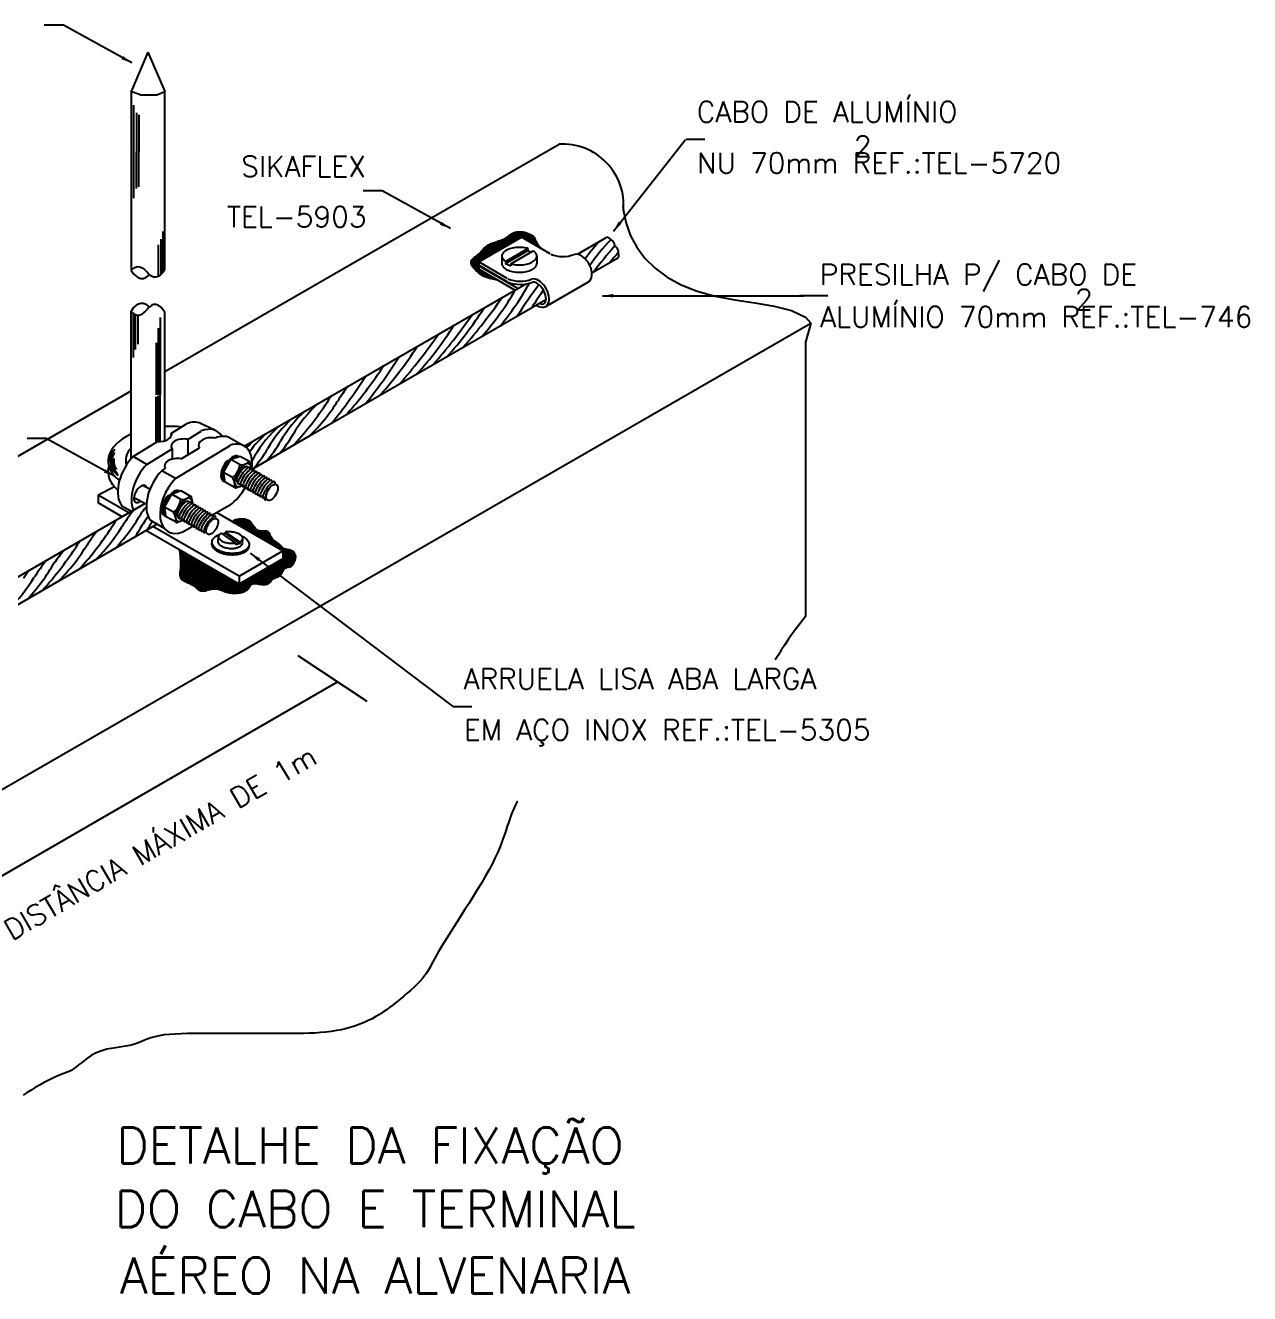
# Model space of a CAD drawing. Header units: millimetres. Extents: x -5791 to -5769.4, y -4725.4 to -4712.7.
# Drawn here: x -5781.23 to -5769.35, y -4725.4 to -4713.1 of the extents above; entities that cross this region are included whole.
import ezdxf
from ezdxf.enums import TextEntityAlignment as Align

# ---------------------------------------------------------------- set-up
doc = ezdxf.new("R2010")
doc.units = ezdxf.units.MM
doc.header["$LTSCALE"] = 10
doc.layers.add('Termotécnica', color=7, linetype='Continuous')
doc.styles.add('r140', font='romans.shx')
doc.styles.add('r80', font='romans.shx')
pattern_1 = [(45, (-5750.4053558, -4694.5588716), (-0.00176776695, 0.00176776695), [])]

msp = doc.modelspace()

# ---------------------------------------------------------------- hatches: boundary and pattern name
at = {"layer": 'Termotécnica'}
h = msp.add_hatch(dxfattribs=at)
h.set_pattern_fill('ANSI31', color=1, scale=0.02, style=0)
h.set_pattern_definition(pattern_1)
h.paths.add_polyline_path([(-5776.831, -4715.424), (-5776.831, -4715.392), (-5776.416, -4715.152), (-5776.211, -4715.271), (-5776.231, -4715.251), (-5776.247, -4715.234), (-5776.259, -4715.218), (-5776.268, -4715.205), (-5776.274, -4715.194), (-5776.279, -4715.184), (-5776.282, -4715.176), (-5776.285, -4715.169), (-5776.288, -4715.162), (-5776.291, -4715.156), (-5776.295, -4715.151), (-5776.298, -4715.147), (-5776.302, -4715.143), (-5776.307, -4715.139), (-5776.312, -4715.135), (-5776.317, -4715.132), (-5776.323, -4715.129), (-5776.329, -4715.125), (-5776.336, -4715.122), (-5776.343, -4715.119), (-5776.35, -4715.116), (-5776.358, -4715.113), (-5776.366, -4715.11), (-5776.373, -4715.107), (-5776.381, -4715.105), (-5776.388, -4715.103), (-5776.396, -4715.102), (-5776.404, -4715.1), (-5776.411, -4715.099), (-5776.419, -4715.099), (-5776.427, -4715.098), (-5776.435, -4715.098), (-5776.443, -4715.099), (-5776.452, -4715.099), (-5776.46, -4715.101), (-5776.468, -4715.102), (-5776.477, -4715.104), (-5776.485, -4715.107), (-5776.494, -4715.11), (-5776.502, -4715.114), (-5776.51, -4715.119), (-5776.518, -4715.124), (-5776.526, -4715.129), (-5776.534, -4715.135), (-5776.542, -4715.14), (-5776.55, -4715.146), (-5776.558, -4715.152), (-5776.565, -4715.157), (-5776.573, -4715.162), (-5776.581, -4715.166), (-5776.589, -4715.17), (-5776.597, -4715.174), (-5776.605, -4715.177), (-5776.614, -4715.181), (-5776.624, -4715.184), (-5776.634, -4715.188), (-5776.645, -4715.191), (-5776.656, -4715.195), (-5776.668, -4715.199), (-5776.68, -4715.202), (-5776.692, -4715.207), (-5776.704, -4715.211), (-5776.716, -4715.216), (-5776.726, -4715.221), (-5776.736, -4715.226), (-5776.745, -4715.232), (-5776.753, -4715.238), (-5776.761, -4715.244), (-5776.768, -4715.25), (-5776.774, -4715.256), (-5776.78, -4715.262), (-5776.785, -4715.268), (-5776.789, -4715.273), (-5776.793, -4715.278), (-5776.797, -4715.283), (-5776.802, -4715.288), (-5776.806, -4715.294), (-5776.812, -4715.299), (-5776.818, -4715.305), (-5776.826, -4715.311), (-5776.835, -4715.318), (-5776.845, -4715.326), (-5776.856, -4715.334), (-5776.867, -4715.342), (-5776.877, -4715.351), (-5776.886, -4715.36), (-5776.894, -4715.369), (-5776.9, -4715.378), (-5776.903, -4715.387), (-5776.905, -4715.396), (-5776.905, -4715.405), (-5776.902, -4715.414), (-5776.899, -4715.422), (-5776.894, -4715.431), (-5776.888, -4715.44), (-5776.881, -4715.448), (-5776.874, -4715.456), (-5776.866, -4715.465), (-5776.857, -4715.473), (-5776.849, -4715.481), (-5776.84, -4715.488), (-5776.832, -4715.496), (-5776.823, -4715.503), (-5776.815, -4715.51), (-5776.807, -4715.516), (-5776.798, -4715.523), (-5776.787, -4715.529), (-5776.772, -4715.536), (-5776.752, -4715.543), (-5776.725, -4715.551), (-5776.69, -4715.559), (-5776.645, -4715.569), (-5776.831, -4715.462), (-5776.831, -4715.43), (-5776.826, -4715.427)])
h = msp.add_hatch(dxfattribs=at)
h.set_pattern_fill('ANSI31', color=1, scale=0.02, style=0)
h.set_pattern_definition(pattern_1)
edge = h.paths.add_edge_path()
edge.add_line((-5779.203, -4717.92), (-5778.729, -4718.194))
edge.add_line((-5778.729, -4718.194), (-5778.729, -4718.27))
edge.add_line((-5778.729, -4718.27), (-5779.155, -4718.516))
edge.add_line((-5779.155, -4718.516), (-5779.732, -4718.183))
edge.add_line((-5779.732, -4718.183), (-5779.731, -4718.191))
edge.add_spline(control_points=[(-5779.731, -4718.191), (-5779.728, -4718.225), (-5779.723, -4718.282), (-5779.719, -4718.367), (-5779.744, -4718.467), (-5779.647, -4718.502), (-5779.584, -4718.534), (-5779.527, -4718.602), (-5779.436, -4718.562), (-5779.347, -4718.559), (-5779.272, -4718.603), (-5779.173, -4718.605), (-5779.072, -4718.59), (-5779.033, -4718.49), (-5778.944, -4718.53), (-5778.861, -4718.518), (-5778.824, -4718.447), (-5778.748, -4718.443), (-5778.733, -4718.382), (-5778.698, -4718.348), (-5778.649, -4718.35), (-5778.612, -4718.303), (-5778.592, -4718.233), (-5778.652, -4718.178), (-5778.724, -4718.184), (-5778.766, -4718.115), (-5778.845, -4718.092), (-5778.857, -4717.984), (-5778.969, -4718.021), (-5779.024, -4717.941), (-5779.074, -4717.866), (-5779.242, -4717.896), (-5779.208, -4717.917)], knot_values=[0, 0, 0, 0, 1.006526, 1.725878, 2.617874, 3.615468, 4.247188, 4.840381, 6.05436, 6.68739, 7.515864, 8.555321, 9.656658, 10.27245, 11.223737, 11.957335, 12.608418, 13.419214, 13.766893, 14.378638, 14.700342, 15.147962, 16.023091, 16.613486, 17.262658, 17.996256, 18.778996, 19.564375, 20.431903, 21.368719, 22.083452, 23.382441, 23.382441, 23.382441, 23.382441], degree=3, periodic=0)
edge.add_line((-5779.208, -4717.917), (-5779.203, -4717.92))

# ---------------------------------------------------------------- linework, layer by layer
at = {"layer": 'Termotécnica', "color": 2}
for p, q in [((-5780.857, -4713.097), (-5781.043, -4713.097)), ((-5780.195, -4713.462), (-5780.857, -4713.097)), ((-5780.038, -4713.357), (-5780.202, -4713.738)), ((-5780.038, -4713.357), (-5779.874, -4713.74)), ((-5780.115, -4713.77), (-5780.202, -4713.738)), ((-5780.202, -4713.738), (-5780.201, -4715.474)), ((-5780.201, -4713.738), (-5780.201, -4713.737)), ((-5780.115, -4713.77), (-5779.951, -4713.77)), ((-5779.951, -4713.77), (-5779.874, -4713.74)), ((-5779.874, -4715.467), (-5779.874, -4713.74)), ((-5775.524, -4715.093), (-5774.825, -4714.205)), ((-5774.818, -4714.202), (-5774.637, -4714.202)), ((-5779.874, -4716.453), (-5776.051, -4714.25)), ((-5777.767, -4714.703), (-5777.952, -4714.703)), ((-5777.105, -4715.068), (-5777.767, -4714.703)), ((-5776.831, -4715.392), (-5776.416, -4715.152)), ((-5776.139, -4715.312), (-5776.416, -4715.152)), ((-5775.874, -4715.317), (-5775.603, -4715.16)), ((-5776.571, -4715.386), (-5776.354, -4715.261)), ((-5776.571, -4715.407), (-5776.354, -4715.282)), ((-5776.518, -4715.409), (-5776.301, -4715.284)), ((-5776.354, -4715.261), (-5776.354, -4715.282)), ((-5776.354, -4715.282), (-5776.322, -4715.296)), ((-5776.831, -4715.392), (-5776.831, -4715.424)), ((-5776.554, -4715.552), (-5776.831, -4715.392)), ((-5776.555, -4715.583), (-5776.831, -4715.424)), ((-5776.831, -4715.43), (-5776.826, -4715.427)), ((-5776.831, -4715.43), (-5776.831, -4715.462)), ((-5776.451, -4715.649), (-5776.831, -4715.43)), ((-5776.606, -4715.335), (-5776.606, -4715.407)), ((-5776.571, -4715.386), (-5776.571, -4715.407)), ((-5776.571, -4715.407), (-5776.518, -4715.43)), ((-5776.518, -4715.409), (-5776.518, -4715.43)), ((-5776.267, -4715.335), (-5776.267, -4715.407)), ((-5775.732, -4715.497), (-5775.481, -4715.352)), ((-5776.479, -4715.665), (-5776.831, -4715.462)), ((-5779.104, -4717.179), (-5776.377, -4715.607)), ((-5779.104, -4717.179), (-5776.479, -4715.665)), ((-5776.181, -4715.824), (-5775.766, -4715.584)), ((-5778.47, -4717.078), (-5776.179, -4715.756)), ((-5775.631, -4715.719), (-5773.678, -4715.719)), ((-5773.444, -4715.719), (-5773.721, -4715.719)), ((-5780.201, -4717.301), (-5780.201, -4715.871)), ((-5779.874, -4717.126), (-5779.874, -4715.878)), ((-5784.843, -4722.46), (-5773.611, -4715.985)), ((-5773.661, -4716.166), (-5773.661, -4718.831)), ((-5784.473, -4719.104), (-5780.201, -4716.642)), ((-5781.026, -4717.105), (-5781.211, -4717.105)), ((-5780.364, -4717.47), (-5781.026, -4717.105)), ((-5779.027, -4717.4), (-5778.47, -4717.078)), ((-5779.144, -4717.277), (-5779.234, -4717.308)), ((-5779.049, -4717.331), (-5779.144, -4717.277)), ((-5779.306, -4717.433), (-5779.234, -4717.308)), ((-5779.267, -4717.317), (-5779.255, -4717.324)), ((-5779.256, -4717.318), (-5779.247, -4717.331)), ((-5779.256, -4717.318), (-5779.244, -4717.325)), ((-5779.255, -4717.324), (-5779.248, -4717.333)), ((-5779.145, -4717.359), (-5779.234, -4717.308)), ((-5779.073, -4717.376), (-5779.075, -4717.396)), ((-5779.073, -4717.376), (-5779.075, -4717.396)), ((-5779.049, -4717.388), (-5779.052, -4717.409)), ((-5779.031, -4717.399), (-5779.042, -4717.341)), ((-5779.025, -4717.402), (-5779.028, -4717.423)), ((-5779.001, -4717.415), (-5779.004, -4717.435)), ((-5779.218, -4717.483), (-5779.306, -4717.433)), ((-5779.288, -4717.526), (-5779.306, -4717.433)), ((-5779.193, -4717.581), (-5779.288, -4717.526)), ((-5779.173, -4717.528), (-5779.163, -4717.523)), ((-5779.173, -4717.528), (-5779.163, -4717.523)), ((-5779.161, -4717.548), (-5779.139, -4717.536)), ((-5778.976, -4717.43), (-5778.978, -4717.449)), ((-5778.953, -4717.443), (-5778.955, -4717.463)), ((-5778.929, -4717.457), (-5778.932, -4717.477)), ((-5778.905, -4717.471), (-5778.908, -4717.49)), ((-5778.882, -4717.485), (-5778.885, -4717.504)), ((-5778.859, -4717.498), (-5778.861, -4717.517)), ((-5778.835, -4717.511), (-5778.838, -4717.531)), ((-5778.809, -4717.524), (-5778.812, -4717.549)), ((-5780.364, -4717.571), (-5780.52, -4717.652)), ((-5780.52, -4717.652), (-5780.52, -4717.728)), ((-5780.222, -4717.824), (-5780.52, -4717.652)), ((-5780.019, -4717.596), (-5780.09, -4717.559)), ((-5779.879, -4717.768), (-5779.807, -4717.643)), ((-5779.84, -4717.652), (-5779.828, -4717.659)), ((-5779.828, -4717.654), (-5779.82, -4717.666)), ((-5779.828, -4717.654), (-5779.817, -4717.661)), ((-5779.828, -4717.659), (-5779.821, -4717.669)), ((-5779.717, -4717.612), (-5779.807, -4717.643)), ((-5779.718, -4717.695), (-5779.807, -4717.643)), ((-5779.622, -4717.667), (-5779.717, -4717.612)), ((-5779.117, -4717.56), (-5779.181, -4717.582)), ((-5779.137, -4717.562), (-5779.116, -4717.55)), ((-5779.113, -4717.576), (-5779.092, -4717.564)), ((-5779.088, -4717.59), (-5779.066, -4717.578)), ((-5779.065, -4717.604), (-5779.043, -4717.592)), ((-5779.041, -4717.618), (-5779.02, -4717.606)), ((-5779.017, -4717.631), (-5778.996, -4717.619)), ((-5778.994, -4717.645), (-5778.973, -4717.633)), ((-5778.971, -4717.658), (-5778.949, -4717.646)), ((-5778.947, -4717.672), (-5778.926, -4717.66)), ((-5783.3, -4719.599), (-5780.067, -4717.735)), ((-5780.288, -4717.862), (-5780.52, -4717.728)), ((-5780.205, -4717.814), (-5780.067, -4717.735)), ((-5780.054, -4717.742), (-5780.175, -4717.678)), ((-5779.791, -4717.819), (-5779.879, -4717.768)), ((-5779.861, -4717.862), (-5779.879, -4717.768)), ((-5779.646, -4717.712), (-5779.648, -4717.731)), ((-5779.622, -4717.723), (-5779.624, -4717.745)), ((-5779.604, -4717.735), (-5779.615, -4717.677)), ((-5779.598, -4717.737), (-5779.601, -4717.758)), ((-5779.574, -4717.751), (-5779.577, -4717.77)), ((-5779.549, -4717.765), (-5779.551, -4717.784)), ((-5779.526, -4717.779), (-5779.528, -4717.798)), ((-5778.922, -4717.685), (-5778.901, -4717.673)), ((-5778.901, -4717.703), (-5778.887, -4717.693)), ((-5779.766, -4717.916), (-5779.861, -4717.862)), ((-5779.69, -4717.895), (-5779.754, -4717.917)), ((-5779.746, -4717.864), (-5779.736, -4717.858)), ((-5779.734, -4717.884), (-5779.712, -4717.872)), ((-5779.71, -4717.897), (-5779.689, -4717.885)), ((-5779.686, -4717.911), (-5779.665, -4717.899)), ((-5779.661, -4717.926), (-5779.639, -4717.913)), ((-5779.502, -4717.793), (-5779.505, -4717.812)), ((-5779.478, -4717.807), (-5779.481, -4717.826)), ((-5779.455, -4717.82), (-5779.458, -4717.839)), ((-5779.432, -4717.834), (-5779.434, -4717.853)), ((-5779.408, -4717.847), (-5779.411, -4717.866)), ((-5779.382, -4717.861), (-5779.385, -4717.88)), ((-5778.729, -4718.194), (-5779.373, -4717.822)), ((-5783.678, -4720.086), (-5779.952, -4717.934)), ((-5779.155, -4718.516), (-5780.058, -4717.995)), ((-5779.155, -4718.44), (-5779.992, -4717.957)), ((-5779.638, -4717.939), (-5779.616, -4717.927)), ((-5779.614, -4717.953), (-5779.593, -4717.941)), ((-5779.59, -4717.967), (-5779.569, -4717.955)), ((-5779.567, -4717.98), (-5779.546, -4717.968)), ((-5779.544, -4717.994), (-5779.522, -4717.982)), ((-5779.52, -4718.007), (-5779.499, -4717.995)), ((-5779.494, -4718.021), (-5779.473, -4718.009)), ((-5779.185, -4718.12), (-5779.326, -4718.022)), ((-5779.29, -4718.023), (-5779.312, -4718.032)), ((-5779.148, -4718.121), (-5779.29, -4718.023)), ((-5779.147, -4718.107), (-5779.289, -4718.009)), ((-5779.357, -4718.104), (-5779.353, -4718.055)), ((-5779.187, -4718.119), (-5779.188, -4718.129)), ((-5779.185, -4718.12), (-5779.186, -4718.134)), ((-5779.148, -4718.121), (-5779.186, -4718.134)), ((-5779.147, -4718.107), (-5779.148, -4718.121)), ((-5779.12, -4718.074), (-5779.125, -4718.123)), ((-5779.155, -4718.44), (-5778.729, -4718.194)), ((-5778.729, -4718.27), (-5779.155, -4718.516)), ((-5779.047, -4718.216), (-5777.086, -4719.698)), ((-5778.729, -4718.194), (-5778.729, -4718.27)), ((-5779.155, -4718.44), (-5779.155, -4718.516)), ((-5777.08, -4719.701), (-5776.898, -4719.701))]:
    msp.add_line(p, q, dxfattribs=at)
at = {"layer": 'Termotécnica', "color": 1}
for p, q in [((-5780.176, -4714.322), (-5780.176, -4713.871)), ((-5780.15, -4713.944), (-5780.15, -4714.324)), ((-5780.125, -4713.966), (-5780.125, -4714.324)), ((-5780.176, -4714.773), (-5780.176, -4714.322)), ((-5780.15, -4714.68), (-5780.15, -4714.324)), ((-5780.125, -4714.664), (-5780.125, -4714.324)), ((-5779.914, -4715.172), (-5779.914, -4715.505)), ((-5779.893, -4715.096), (-5779.893, -4715.483)), ((-5779.936, -4715.521), (-5779.936, -4715.225)), ((-5780.178, -4716.318), (-5780.178, -4715.89)), ((-5780.158, -4716.242), (-5780.158, -4715.902)), ((-5780.137, -4715.907), (-5780.137, -4716.188)), ((-5779.92, -4715.93), (-5779.92, -4716.68)), ((-5779.94, -4716.035), (-5779.94, -4716.68)), ((-5779.96, -4716.176), (-5779.96, -4716.68)), ((-5779.92, -4717.134), (-5779.92, -4716.68)), ((-5779.96, -4717.145), (-5779.96, -4716.7)), ((-5779.94, -4717.135), (-5779.94, -4716.69)), ((-5779.731, -4718.191), (-5779.732, -4718.183)), ((-5779.421, -4718.37), (-5779.421, -4718.363)), ((-5778.586, -4719.207), (-5777.914, -4719.652)), ((-5781.936, -4721.621), (-5778.199, -4719.463))]:
    msp.add_line(p, q, dxfattribs=at)
at = {"layer": 'Termotécnica', "color": 3}
for p, q in [((-5779.811, -4717.051), (-5779.665, -4716.961)), ((-5779.811, -4717.051), (-5779.811, -4717.076)), ((-5779.652, -4717.112), (-5779.521, -4717.032)), ((-5779.391, -4717.023), (-5779.527, -4716.958)), ((-5780.181, -4717.279), (-5779.944, -4717.134)), ((-5779.771, -4717.493), (-5779.242, -4717.17)), ((-5779.652, -4717.112), (-5779.652, -4717.262)), ((-5779.117, -4717.171), (-5779.248, -4717.096)), ((-5780.05, -4717.355), (-5780.181, -4717.279)), ((-5780.05, -4717.355), (-5779.804, -4717.205)), ((-5779.804, -4717.205), (-5779.804, -4717.304)), ((-5779.717, -4717.301), (-5779.539, -4717.193)), ((-5779.904, -4717.416), (-5779.87, -4717.395)), ((-5779.771, -4717.493), (-5779.904, -4717.416)), ((-5779.027, -4717.422), (-5779.027, -4717.418)), ((-5780.199, -4717.811), (-5780.29, -4717.759)), ((-5779.6, -4717.757), (-5779.6, -4717.754)), ((-5779.413, -4717.844), (-5779.238, -4717.745)), ((-5779.878, -4717.976), (-5780.011, -4717.9)), ((-5779.701, -4718.01), (-5779.594, -4717.948))]:
    msp.add_line(p, q, dxfattribs=at)
at = {"layer": 'Termotécnica', "color": 2}
for points in [[(-5775.434, -4714.855), (-5775.427, -4714.895), (-5775.401, -4715.018), (-5775.359, -4715.137), (-5775.298, -4715.249), (-5775.219, -4715.355), (-5775.121, -4715.451), (-5775.003, -4715.538), (-5774.867, -4715.613), (-5774.713, -4715.676), (-5774.539, -4715.724), (-5774.348, -4715.759), (-5774.152, -4715.787), (-5773.964, -4715.819), (-5773.796, -4715.862), (-5773.662, -4715.928), (-5773.611, -4715.985)], [(-5780.201, -4715.474), (-5780.188, -4715.46), (-5780.164, -4715.445), (-5780.14, -4715.437), (-5780.117, -4715.438), (-5780.093, -4715.448), (-5780.07, -4715.466), (-5780.046, -4715.492)], [(-5780.201, -4715.474), (-5780.177, -4715.506), (-5780.153, -4715.53), (-5780.129, -4715.546), (-5780.106, -4715.553), (-5780.082, -4715.552), (-5780.059, -4715.542), (-5780.035, -4715.525), (-5780.026, -4715.514)], [(-5779.874, -4715.467), (-5779.896, -4715.496), (-5779.918, -4715.518), (-5779.94, -4715.533), (-5779.962, -4715.54), (-5779.983, -4715.539), (-5780.004, -4715.531), (-5780.025, -4715.515), (-5780.046, -4715.492)], [(-5780.201, -4715.871), (-5780.177, -4715.838), (-5780.153, -4715.814), (-5780.129, -4715.799), (-5780.106, -4715.791), (-5780.082, -4715.792), (-5780.059, -4715.802), (-5780.035, -4715.82), (-5780.026, -4715.83)], [(-5779.874, -4715.878), (-5779.896, -4715.848), (-5779.918, -4715.826), (-5779.94, -4715.812), (-5779.962, -4715.805), (-5779.983, -4715.805), (-5780.004, -4715.814), (-5780.025, -4715.829), (-5780.046, -4715.853)], [(-5780.201, -4715.871), (-5780.188, -4715.884), (-5780.164, -4715.9), (-5780.14, -4715.907), (-5780.116, -4715.906), (-5780.093, -4715.897), (-5780.07, -4715.879), (-5780.046, -4715.853)], [(-5773.611, -4715.985), (-5773.611, -4715.985), (-5773.66, -4716.171)], [(-5773.661, -4718.831), (-5773.726, -4718.914), (-5773.78, -4718.986), (-5773.825, -4719.05), (-5773.863, -4719.106), (-5773.896, -4719.156), (-5773.924, -4719.2), (-5773.95, -4719.24), (-5773.957, -4719.251)], [(-5776.459, -4720.623), (-5776.459, -4720.623), (-5776.474, -4720.655), (-5776.487, -4720.686), (-5776.499, -4720.715), (-5776.511, -4720.743), (-5776.521, -4720.772), (-5776.532, -4720.801), (-5776.543, -4720.832), (-5776.554, -4720.864), (-5776.565, -4720.9), (-5776.578, -4720.938), (-5776.593, -4720.979), (-5776.609, -4721.023), (-5776.627, -4721.07), (-5776.649, -4721.121), (-5776.673, -4721.174), (-5776.701, -4721.231), (-5776.733, -4721.29), (-5776.767, -4721.352), (-5776.805, -4721.416), (-5776.844, -4721.48), (-5776.884, -4721.545), (-5776.924, -4721.609), (-5776.964, -4721.672), (-5777.003, -4721.733), (-5777.04, -4721.791), (-5777.076, -4721.846), (-5777.109, -4721.898), (-5777.14, -4721.948), (-5777.169, -4721.994), (-5777.196, -4722.037), (-5777.22, -4722.077), (-5777.241, -4722.114), (-5777.26, -4722.148), (-5777.276, -4722.179), (-5777.291, -4722.208), (-5777.306, -4722.236), (-5777.321, -4722.262), (-5777.338, -4722.288), (-5777.356, -4722.314), (-5777.377, -4722.341), (-5777.401, -4722.368), (-5777.429, -4722.396), (-5777.458, -4722.425), (-5777.49, -4722.454), (-5777.523, -4722.483), (-5777.558, -4722.512), (-5777.592, -4722.54), (-5777.626, -4722.567), (-5777.66, -4722.594), (-5777.693, -4722.619), (-5777.726, -4722.643), (-5777.76, -4722.667), (-5777.794, -4722.689), (-5777.829, -4722.71), (-5777.864, -4722.73), (-5777.902, -4722.749), (-5777.941, -4722.767), (-5777.982, -4722.783), (-5778.024, -4722.799), (-5778.069, -4722.813), (-5778.114, -4722.826), (-5778.162, -4722.837), (-5778.21, -4722.846), (-5778.261, -4722.854), (-5778.312, -4722.861), (-5778.365, -4722.865), (-5778.419, -4722.869), (-5778.474, -4722.871), (-5778.529, -4722.872), (-5778.584, -4722.873), (-5778.64, -4722.873), (-5778.695, -4722.873), (-5778.75, -4722.873), (-5778.804, -4722.873), (-5778.858, -4722.873), (-5778.911, -4722.873), (-5778.963, -4722.873), (-5779.014, -4722.873), (-5779.063, -4722.873), (-5779.11, -4722.873), (-5779.156, -4722.873), (-5779.201, -4722.873), (-5779.246, -4722.873), (-5779.29, -4722.873), (-5779.336, -4722.873), (-5779.383, -4722.873), (-5779.432, -4722.873), (-5779.484, -4722.873), (-5779.54, -4722.873), (-5779.597, -4722.874), (-5779.656, -4722.874), (-5779.716, -4722.876), (-5779.774, -4722.879), (-5779.829, -4722.883), (-5779.882, -4722.888), (-5779.93, -4722.896), (-5779.972, -4722.905), (-5780.011, -4722.916), (-5780.045, -4722.929), (-5780.077, -4722.941), (-5780.108, -4722.954), (-5780.138, -4722.966), (-5780.169, -4722.977), (-5780.202, -4722.987), (-5780.237, -4722.994), (-5780.275, -4723), (-5780.314, -4723.006), (-5780.354, -4723.012), (-5780.395, -4723.018), (-5780.436, -4723.026), (-5780.476, -4723.037), (-5780.515, -4723.051), (-5780.553, -4723.068), (-5780.588, -4723.088), (-5780.622, -4723.111), (-5780.653, -4723.134), (-5780.683, -4723.157), (-5780.711, -4723.179), (-5780.737, -4723.2), (-5780.761, -4723.217), (-5780.782, -4723.231), (-5780.803, -4723.242), (-5780.823, -4723.25), (-5780.843, -4723.258), (-5780.864, -4723.266), (-5780.887, -4723.274), (-5780.913, -4723.284), (-5780.942, -4723.296), (-5780.975, -4723.312), (-5781.011, -4723.331), (-5781.05, -4723.352), (-5781.091, -4723.375), (-5781.131, -4723.398), (-5781.172, -4723.423), (-5781.211, -4723.447), (-5781.248, -4723.47)]]:
    msp.add_lwpolyline(points, dxfattribs=at)
at = {"layer": 'Termotécnica', "color": 1}
msp.add_lwpolyline([(-5776.645, -4715.569), (-5776.69, -4715.559), (-5776.725, -4715.551), (-5776.752, -4715.543), (-5776.772, -4715.536), (-5776.787, -4715.529), (-5776.798, -4715.523), (-5776.807, -4715.516), (-5776.815, -4715.51), (-5776.823, -4715.503), (-5776.832, -4715.496), (-5776.84, -4715.488), (-5776.849, -4715.481), (-5776.857, -4715.473), (-5776.866, -4715.465), (-5776.874, -4715.456), (-5776.881, -4715.448), (-5776.888, -4715.44), (-5776.894, -4715.431), (-5776.899, -4715.422), (-5776.902, -4715.414), (-5776.905, -4715.405), (-5776.905, -4715.396), (-5776.903, -4715.387), (-5776.9, -4715.378), (-5776.894, -4715.369), (-5776.886, -4715.36), (-5776.877, -4715.351), (-5776.867, -4715.342), (-5776.856, -4715.334), (-5776.845, -4715.326), (-5776.835, -4715.318), (-5776.826, -4715.311), (-5776.818, -4715.305), (-5776.812, -4715.299), (-5776.806, -4715.294), (-5776.802, -4715.288), (-5776.797, -4715.283), (-5776.793, -4715.278), (-5776.789, -4715.273), (-5776.785, -4715.268), (-5776.78, -4715.262), (-5776.774, -4715.256), (-5776.768, -4715.25), (-5776.761, -4715.244), (-5776.753, -4715.238), (-5776.745, -4715.232), (-5776.736, -4715.226), (-5776.726, -4715.221), (-5776.716, -4715.216), (-5776.704, -4715.211), (-5776.692, -4715.207), (-5776.68, -4715.202), (-5776.668, -4715.199), (-5776.656, -4715.195), (-5776.645, -4715.191), (-5776.634, -4715.188), (-5776.624, -4715.184), (-5776.614, -4715.181), (-5776.605, -4715.177), (-5776.597, -4715.174), (-5776.589, -4715.17), (-5776.581, -4715.166), (-5776.573, -4715.162), (-5776.565, -4715.157), (-5776.558, -4715.152), (-5776.55, -4715.146), (-5776.542, -4715.14), (-5776.534, -4715.135), (-5776.526, -4715.129), (-5776.518, -4715.124), (-5776.51, -4715.119), (-5776.502, -4715.114), (-5776.494, -4715.11), (-5776.485, -4715.107), (-5776.477, -4715.104), (-5776.468, -4715.102), (-5776.46, -4715.101), (-5776.452, -4715.099), (-5776.443, -4715.099), (-5776.435, -4715.098), (-5776.427, -4715.098), (-5776.419, -4715.099), (-5776.411, -4715.099), (-5776.404, -4715.1), (-5776.396, -4715.102), (-5776.388, -4715.103), (-5776.381, -4715.105), (-5776.373, -4715.107), (-5776.366, -4715.11), (-5776.358, -4715.113), (-5776.35, -4715.116), (-5776.343, -4715.119), (-5776.336, -4715.122), (-5776.329, -4715.125), (-5776.323, -4715.129), (-5776.317, -4715.132), (-5776.312, -4715.135), (-5776.307, -4715.139), (-5776.302, -4715.143), (-5776.298, -4715.147), (-5776.295, -4715.151), (-5776.291, -4715.156), (-5776.288, -4715.162), (-5776.285, -4715.169), (-5776.282, -4715.176), (-5776.279, -4715.184), (-5776.274, -4715.194), (-5776.268, -4715.205), (-5776.259, -4715.218), (-5776.247, -4715.234), (-5776.231, -4715.251), (-5776.211, -4715.271)], dxfattribs=at)
at = {"layer": 'Termotécnica', "color": 2}
for points in [[(-5776.354, -4715.261, 0.016409), (-5776.368, -4715.257, 0.051099), (-5776.436, -4715.25, 0.051099), (-5776.505, -4715.257, 0.064948), (-5776.556, -4715.275, 0.104203), (-5776.595, -4715.306, 0.174705), (-5776.606, -4715.335, 0.174705), (-5776.595, -4715.364, 0.06738), (-5776.571, -4715.386, 0.064948)], [(-5776.267, -4715.335, 0.174705), (-5776.277, -4715.306, 0.06738), (-5776.301, -4715.284, 0.064948)], [(-5776.606, -4715.407, 0.174705), (-5776.595, -4715.436, 0.104203), (-5776.556, -4715.467, 0.064948), (-5776.505, -4715.485, 0.051099), (-5776.436, -4715.492, 0.051099), (-5776.368, -4715.485, 0.064948), (-5776.316, -4715.467, 0.104203), (-5776.277, -4715.436, 0.174705), (-5776.267, -4715.407, 0.174705)], [(-5776.518, -4715.409, 0.016409), (-5776.505, -4715.413, 0.051099), (-5776.436, -4715.42, 0.051099), (-5776.368, -4715.413, 0.064948), (-5776.316, -4715.395, 0.104203), (-5776.277, -4715.364, 0.174705), (-5776.267, -4715.335, 0.174705)], [(-5779.417, -4718.105, -0.163967), (-5779.403, -4718.072, -0.134419), (-5779.345, -4718.035)], [(-5779.185, -4718.12, -0.016409), (-5779.194, -4718.121, -0.051099), (-5779.241, -4718.122, -0.051099), (-5779.288, -4718.114, -0.064948), (-5779.322, -4718.099, -0.104203), (-5779.347, -4718.075, -0.492299), (-5779.326, -4718.022, -0.174705)], [(-5779.289, -4718.009, -0.016409), (-5779.279, -4718.007, -0.051099), (-5779.232, -4718.006, -0.051099), (-5779.185, -4718.015, -0.064948), (-5779.151, -4718.03, -0.104203), (-5779.126, -4718.054, -0.174705), (-5779.12, -4718.074, -0.174705), (-5779.129, -4718.093, -0.06738), (-5779.147, -4718.107, -0.064948)], [(-5779.06, -4718.15, -0.163967), (-5779.074, -4718.183, -0.105865), (-5779.118, -4718.215, -0.069333), (-5779.174, -4718.231, -0.055541), (-5779.247, -4718.233, -0.055541), (-5779.319, -4718.219, -0.069333), (-5779.371, -4718.194, -0.105865), (-5779.41, -4718.155, -0.163967), (-5779.418, -4718.121, -0.163967)], [(-5779.13, -4718.048, -0.16143), (-5779.067, -4718.1, -0.163967), (-5779.058, -4718.134, -0.163967), (-5779.072, -4718.167, -0.105865), (-5779.117, -4718.199, -0.069333), (-5779.173, -4718.215, -0.055541), (-5779.246, -4718.217, -0.055541), (-5779.317, -4718.203, -0.069333), (-5779.37, -4718.178, -0.105865), (-5779.408, -4718.139, -0.163967), (-5779.417, -4718.105, -0.163967)], [(-5779.125, -4718.123, -0.174705), (-5779.133, -4718.142, -0.104203), (-5779.162, -4718.162, -0.064948), (-5779.198, -4718.171, -0.051099), (-5779.246, -4718.172, -0.051099), (-5779.292, -4718.163, -0.064948), (-5779.326, -4718.148, -0.104203), (-5779.351, -4718.124, -0.174705), (-5779.357, -4718.104, -0.174705)]]:
    msp.add_lwpolyline(points, format="xyb", dxfattribs=at)
for centre, radius, start, end in [((-5776.016, -4714.84), 0.591, 354.6296, 93.4642), ((-5776.015, -4715.03), 0.309, 247.7969, 291.2276), ((-5776.43, -4715.27), 0.309, 247.7969, 291.2276), ((-5776.426, -4715.281), 0.329, 248.5068, 290.335), ((-5779.336, -4717.332), 0.192, 307.9969, 352.0248), ((-5779.134, -4717.248), 0.111, 263.8108, 314.501), ((-5779.056, -4717.344), 0.0144, 10.8846, 60), ((-5779.308, -4717.549), 0.112, 345.5818, 36.1065), ((-5779.707, -4717.584), 0.111, 263.8108, 314.501), ((-5779.629, -4717.679), 0.0144, 10.8846, 60), ((-5779.186, -4717.568), 0.0144, 240, 289.1165), ((-5779.909, -4717.668), 0.192, 307.9969, 352.0248), ((-5779.881, -4717.885), 0.112, 345.5818, 36.1065), ((-5779.759, -4717.904), 0.0144, 240, 289.1165)]:
    msp.add_arc(centre, radius, start, end, dxfattribs=at)
at = {"layer": 'Termotécnica', "color": 1}
for centre, radius, start, end in [((-5774.355, -4716.378), 1.764, 137.9394, 144.826), ((-5774.29, -4716.413), 1.764, 135.7107, 146.0062), ((-5772.195, -4718.045), 4.492, 140.66, 140.7018), ((-5774.446, -4716.378), 1.764, 142.2557, 143.1407), ((-5772.047, -4718.273), 4.606, 138.87, 142.7968), ((-5772.008, -4718.33), 4.606, 138.87, 140.4608), ((-5777.549, -4713.615), 2.674, 318.2297, 318.2782), ((-5778.796, -4714.334), 2.674, 318.2297, 330.1429), ((-5778.58, -4714.365), 2.558, 319.8976, 331.2192), ((-5772.654, -4718.309), 4.492, 143.1028, 147.7868), ((-5772.514, -4718.228), 4.492, 145.1957, 147.7868), ((-5781.194, -4712.531), 5.599, 318.8206, 325.0904), ((-5781.486, -4712.7), 5.599, 318.8206, 325.0904), ((-5779.659, -4714.024), 3.403, 317.8035, 327.8265), ((-5779.951, -4714.192), 3.403, 317.8035, 327.8265), ((-5781.813, -4712.889), 5.599, 318.8206, 325.0904), ((-5781.906, -4713.555), 5.112, 321.0925, 327.3544), ((-5780.302, -4714.39), 3.403, 317.8139, 327.6062), ((-5776.621, -4717.155), 1.363, 146.3854, 149.3417), ((-5782.233, -4713.744), 5.112, 321.0925, 327.3544), ((-5780.629, -4714.578), 3.403, 317.8139, 326.4265), ((-5776.343, -4717.931), 2.204, 142.8074, 147.3042), ((-5777.591, -4717.659), 1.198, 131.7806, 149.8631), ((-5781.136, -4714.871), 3.403, 317.8139, 326.4265), ((-5779.709, -4715.804), 1.777, 314.2037, 328.2103), ((-5777.129, -4717.448), 1.363, 146.3854, 149.3417), ((-5777.842, -4717.804), 1.198, 131.7806, 149.8631), ((-5777.717, -4717.732), 1.198, 131.7806, 149.8631), ((-5777.968, -4717.877), 1.198, 131.7806, 149.8631), ((-5778.219, -4718.022), 1.198, 131.7806, 136.2743), ((-5778.093, -4717.949), 1.198, 131.7806, 143.2993), ((-5779.764, -4716.549), 1.167, 318.6689, 330.1267), ((-5779.639, -4716.477), 1.167, 318.6689, 330.1267), ((-5780.24, -4717.322), 0.164, 136.5351, 237.755), ((-5780.232, -4717.324), 0.156, 147.6873, 229.4287), ((-5780.234, -4717.321), 0.136, 170.4215, 217.651), ((-5780.015, -4716.694), 1.167, 327.6945, 330.1267), ((-5779.89, -4716.622), 1.167, 318.6689, 330.1267), ((-5779.734, -4718.059), 0.434, 137.438, 146.8554), ((-5779.222, -4718.667), 1.363, 145.5002, 149.3417), ((-5781.872, -4716.779), 2.058, 317.7416, 329.5565), ((-5778.436, -4719.15), 2.204, 142.1631, 147.3042), ((-5778.144, -4719.202), 2.32, 144.6234, 150.3427), ((-5776.454, -4720.25), 4.245, 146.539, 147.8276), ((-5783.229, -4716.09), 3.403, 318.1809, 326.4265), ((-5778.787, -4719.347), 2.204, 142.4901, 147.3042), ((-5781.802, -4717.023), 1.777, 315.3669, 328.2103), ((-5782.152, -4717.22), 1.777, 314.8509, 328.2103), ((-5779.572, -4718.864), 1.363, 145.9372, 149.3417), ((-5783.58, -4716.287), 3.403, 317.8139, 326.4265), ((-5779.478, -4719.335), 1.79, 140.1214, 145.1211), ((-5780.071, -4719.156), 1.363, 145.5002, 149.3417), ((-5782.721, -4717.268), 2.058, 317.7416, 329.5565), ((-5779.285, -4719.639), 2.204, 142.1631, 147.3042), ((-5782.651, -4717.513), 1.777, 315.3669, 328.2103)]:
    msp.add_arc(centre, radius, start, end, dxfattribs=at)
at = {"layer": 'Termotécnica', "color": 2}
for centre, major_axis, ratio, start_param, end_param in [((-5775.58, -4715.197), (-0.0229, 0.0367), 0.840361, 4.66795, 6.283185), ((-5775.535, -4715.212), (-0.0181, 0.0313), 0.509483, 3.143946, 6.283185), ((-5775.842, -4715.454), (-0.075, 0.13), 0.613222, 3.119686, 6.12017), ((-5775.499, -4715.274), (-0.0181, 0.0313), 0.509483, 3.141593, 6.283185), ((-5775.508, -4715.322), (-0.02, 0.0361), 0.886479, 3.141593, 4.783167), ((-5776.257, -4715.694), (-0.075, 0.13), 0.613222, 2.249611, 6.12017), ((-5776.256, -4715.694), (-0.059, 0.102), 0.509483, 2.479183, 6.206799), ((-5779.844, -4717.312), (0.577, 0.014), 0.564445, 1.332797, 1.609291), ((-5779.846, -4717.313), (-0.577, -0.014), 0.564918, 5.364935, 6.891096), ((-5779.829, -4717.308), (0.425, 0.01), 0.564445, 2.623453, 3.336274), ((-5779.236, -4717.399), (-0.072, -0.123), 0.440757, 3.023327, 4.28105), ((-5779.224, -4717.406), (-0.072, -0.123), 0.440757, 3.185665, 4.034466), ((-5779.848, -4717.417), (0.577, 0.014), 0.564445, 2.959952, 3.711341), ((-5779.241, -4717.396), (-0.069, -0.118), 0.499695, -1.988379, 0.104156), ((-5779.229, -4717.403), (-0.069, -0.118), 0.499695, 4.294745, 6.435996), ((-5779.116, -4717.459), (-0.063, -0.108), 0.500279, -3.871922, 0.848217), ((-5779.116, -4717.459), (-0.047, -0.0813), 0.500279, 2.861531, 6.228609), ((-5779.814, -4717.731), (-0.069, -0.118), 0.499695, -1.988379, 0.104156), ((-5779.802, -4717.738), (-0.069, -0.118), 0.499695, 4.294745, 6.435996), ((-5779.809, -4717.734), (-0.072, -0.123), 0.440757, 3.023327, 4.28105), ((-5779.797, -4717.741), (-0.072, -0.123), 0.440757, 3.185665, 4.034466), ((-5779.689, -4717.795), (-0.063, -0.108), 0.500279, -3.871922, 0.848217), ((-5779.689, -4717.795), (-0.047, -0.0813), 0.500279, 2.861531, 6.228609)]:
    msp.add_ellipse(centre, major_axis=major_axis, ratio=ratio, start_param=start_param, end_param=end_param, dxfattribs=at)
at = {"layer": 'Termotécnica', "color": 3}
for centre, major_axis, ratio, start_param, end_param in [((-5779.932, -4717.064), (-0.122, 0), 0.577432, 1.471972, 3.327416), ((-5779.692, -4717.267), (0.176, 0.304), 0.605501, 0.050793, 0.654032), ((-5779.546, -4717.336), (0.176, 0.304), 0.605501, 5.951176, 6.947318), ((-5779.69, -4717.179), (-0.123, 0), 0.574214, 4.402587, 6.65805), ((-5779.424, -4717.167), (-0.123, 0), 0.574214, 4.402587, 6.65805), ((-5779.413, -4717.405), (0.176, 0.304), 0.605501, 0.050793, 0.654032), ((-5779.282, -4717.48), (0.176, 0.304), 0.605501, 5.312086, 6.887493), ((-5780.079, -4717.491), (0.174, 0.301), 0.605501, 1.180363, 2.787882), ((-5779.755, -4717.368), (-0.123, 0), 0.574214, 4.392401, 6.664633), ((-5779.947, -4717.566), (0.174, 0.301), 0.605501, 1.18345, 2.728763), ((-5779.802, -4717.629), (0.174, 0.301), 0.605501, 1.176199, 2.925575), ((-5779.669, -4717.705), (0.174, 0.301), 0.605501, 1.175884, 3.777677), ((-5780.113, -4717.641), (-0.047, -0.0813), 0.500279, 2.679526, 7.156957), ((-5779.283, -4717.48), (0.176, 0.304), 0.605501, 4.057273, 4.750279), ((-5780.081, -4717.488), (0.174, 0.301), 0.605501, 2.795541, 2.925575)]:
    msp.add_ellipse(centre, major_axis=major_axis, ratio=ratio, start_param=start_param, end_param=end_param, dxfattribs=at)
at = {"layer": 'Termotécnica', "color": 1}
for centre, major_axis, ratio, start_param, end_param in [((-5779.128, -4717.454), (-0.056, -0.0809), 0.279135, 3.653434, 5.169979), ((-5779.128, -4717.454), (-0.056, -0.0809), 0.279135, 3.653434, 5.169979), ((-5779.105, -4717.468), (-0.0562, -0.0808), 0.281547, 3.158868, 6.283185), ((-5779.081, -4717.481), (-0.0562, -0.0808), 0.281547, 3.158868, 6.283185), ((-5779.057, -4717.495), (-0.0562, -0.0808), 0.281547, 3.158868, 6.283185), ((-5779.032, -4717.509), (-0.0562, -0.0808), 0.281547, 3.158868, 6.283185), ((-5779.009, -4717.523), (-0.0562, -0.0808), 0.281547, 3.158868, 6.283185), ((-5778.985, -4717.537), (-0.0562, -0.0808), 0.281547, 3.158868, 6.283185), ((-5778.961, -4717.551), (-0.0562, -0.0808), 0.281547, 3.158868, 6.283185), ((-5778.938, -4717.564), (-0.0562, -0.0808), 0.281547, 3.158868, 6.283185), ((-5778.915, -4717.578), (-0.0562, -0.0808), 0.281547, 3.158868, 6.283185), ((-5778.891, -4717.591), (-0.0562, -0.0808), 0.281547, 3.158868, 6.283185), ((-5778.865, -4717.605), (-0.0562, -0.0808), 0.281547, 3.158868, 6.283185), ((-5778.847, -4717.626), (0.0541, 0.0782), 0.279135, 1.992205, 3.141593), ((-5779.701, -4717.789), (-0.056, -0.0809), 0.279135, 3.653434, 5.169979), ((-5779.677, -4717.804), (-0.0562, -0.0808), 0.281547, 3.158868, 6.283185), ((-5779.654, -4717.817), (-0.0562, -0.0808), 0.281547, 3.158868, 6.283185), ((-5779.63, -4717.83), (-0.0562, -0.0808), 0.281547, 3.158868, 6.283185), ((-5779.604, -4717.845), (-0.0562, -0.0808), 0.281547, 3.158868, 6.283185), ((-5779.581, -4717.859), (-0.0562, -0.0808), 0.281547, 3.158868, 6.283185), ((-5779.558, -4717.872), (-0.0562, -0.0808), 0.281547, 3.158868, 6.283185), ((-5779.534, -4717.886), (-0.0562, -0.0808), 0.281547, 3.158868, 6.283185), ((-5779.511, -4717.9), (-0.0562, -0.0808), 0.281547, 3.158868, 6.283185), ((-5779.487, -4717.913), (-0.0562, -0.0808), 0.281547, 3.158868, 6.283185), ((-5779.464, -4717.926), (-0.0562, -0.0808), 0.281547, 3.158868, 6.283185), ((-5779.438, -4717.94), (-0.0562, -0.0808), 0.281547, 3.158868, 6.283185)]:
    msp.add_ellipse(centre, major_axis=major_axis, ratio=ratio, start_param=start_param, end_param=end_param, dxfattribs=at)
at = {"layer": 'Termotécnica', "color": 2}
for centre in [(-5778.835, -4717.626), (-5779.415, -4717.957)]:
    msp.add_ellipse(centre, major_axis=(-0.0434, -0.0751), ratio=0.500279, dxfattribs=at)
at = {"layer": 'Termotécnica', "color": 1}
msp.add_spline([(-5779.731, -4718.191), (-5779.723, -4718.291), (-5779.723, -4718.363), (-5779.723, -4718.452), (-5779.639, -4718.507), (-5779.585, -4718.539), (-5779.539, -4718.576), (-5779.418, -4718.565), (-5779.355, -4718.565), (-5779.277, -4718.593), (-5779.173, -4718.602), (-5779.07, -4718.565), (-5779.032, -4718.516), (-5778.937, -4718.521), (-5778.865, -4718.507), (-5778.819, -4718.461), (-5778.747, -4718.424), (-5778.733, -4718.392), (-5778.687, -4718.352), (-5778.655, -4718.346), (-5778.624, -4718.314), (-5778.609, -4718.228), (-5778.652, -4718.188), (-5778.716, -4718.173), (-5778.77, -4718.124), (-5778.834, -4718.078), (-5778.871, -4718.009), (-5778.957, -4718.001), (-5779.026, -4717.937), (-5779.081, -4717.891), (-5779.208, -4717.917), (-5779.203, -4717.92)], degree=3, dxfattribs=at)
at = {"layer": 'Termotécnica', "color": 2}
for points in [[(-5780.279, -4713.395), (-5780.296, -4713.426), (-5780.195, -4713.462)], [(-5777.189, -4715.002), (-5777.206, -4715.033), (-5777.105, -4715.068)], [(-5775.473, -4714.999), (-5775.445, -4715.021), (-5775.524, -4715.093)], [(-5775.525, -4715.737), (-5775.525, -4715.702), (-5775.631, -4715.719)], [(-5780.447, -4717.403), (-5780.465, -4717.434), (-5780.364, -4717.47)], [(-5778.971, -4718.293), (-5778.951, -4718.264), (-5779.047, -4718.216)]]:
    msp.add_solid(points, dxfattribs=at)

# ---------------------------------------------------------------- texts
at = {"layer": 'Termotécnica', "color": 2, "style": 'r80'}
for s, p in [('CABO DE ALUMÍNIO', (-5774.716, -4714.035)), ('2', (-5773.191, -4714.368)), ('NU 70mm REF.:TEL-5720', (-5774.713, -4714.532)), ('SIKAFLEX ', (-5779.134, -4714.565)), ('TEL-5903', (-5779.273, -4715.054)), ('PRESILHA P/ CABO DE ', (-5773.523, -4715.613)), ('2', (-5771.047, -4715.857)), ('ALUMÍNIO 70mm REF.:TEL-746', (-5773.52, -4716.025)), ('ARRUELA LISA ABA LARGA', (-5776.977, -4719.534)), ('EM AÇO INOX REF.:TEL-5305', (-5776.974, -4720.03))]:
    msp.add_text(s, height=0.2, dxfattribs=at).set_placement(p)
msp.add_text('DISTÂNCIA MÁXIMA DE 1m', height=0.2, rotation=30.2354, dxfattribs=at).set_placement((-5781.358, -4721.978))
at = {"layer": 'Termotécnica', "color": 5, "style": 'r140'}
for s, p in [('DETALHE DA FIXAÇÃO', (-5777.885, -4723.963)), (' DO CABO E TERMINAL', (-5777.955, -4724.575)), (' AÉREO NA ALVENARIA', (-5777.955, -4725.163))]:
    msp.add_text(s, height=0.35, dxfattribs=at).set_placement(p, align=Align.MIDDLE)

doc.saveas('drawing.dxf')
